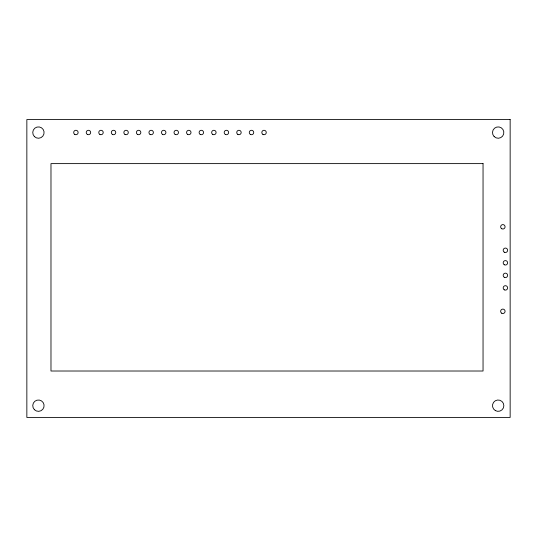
<?xml version="1.0" encoding="UTF-8"?>
<svg xmlns="http://www.w3.org/2000/svg" width="537" height="537" viewBox="0 0 537 537"><rect width="100%" height="100%" fill="white"/><g stroke="black" fill="none" stroke-linecap="round" stroke-linejoin="round"><path stroke-width="0.81" d="M510.15 119.556L26.85 119.556L26.85 417.444L510.15 417.444L510.15 119.556M483.045 163.617L50.981 163.617L50.981 371.013L483.045 371.013L483.045 163.617M225.305 134.418A2.222 2.222 0 0 0 228.641 132.498A2.222 2.222 0 0 0 225.305 130.572A2.222 2.222 0 0 0 225.305 134.418M494.154 136.586A5.679 5.679 0 0 0 503.659 134.042A5.679 5.679 0 0 0 496.705 127.088A5.679 5.679 0 0 0 494.154 136.586M504.29 264.748A2.222 2.222 0 0 0 507.626 262.821A2.222 2.222 0 0 0 504.29 260.901A2.222 2.222 0 0 0 504.29 264.748M504.29 252.202A2.222 2.222 0 0 0 507.626 250.282A2.222 2.222 0 0 0 504.29 248.356A2.222 2.222 0 0 0 504.29 252.202M237.851 134.418A2.222 2.222 0 0 0 241.18 132.498A2.222 2.222 0 0 0 237.851 130.572A2.222 2.222 0 0 0 237.851 134.418M504.29 289.832A2.222 2.222 0 0 0 507.626 287.906A2.222 2.222 0 0 0 504.29 285.986A2.222 2.222 0 0 0 504.29 289.832M504.29 277.287A2.222 2.222 0 0 0 507.626 275.367A2.222 2.222 0 0 0 504.29 273.44A2.222 2.222 0 0 0 504.29 277.287M501.753 313.232A2.222 2.222 0 0 0 505.082 311.306A2.222 2.222 0 0 0 501.753 309.386A2.222 2.222 0 0 0 501.753 313.232M495.336 410.59A5.679 5.679 0 0 0 503.854 405.677A5.679 5.679 0 0 0 495.336 400.756A5.679 5.679 0 0 0 495.336 410.59M501.753 228.735A2.222 2.222 0 0 0 505.082 226.809A2.222 2.222 0 0 0 501.753 224.889A2.222 2.222 0 0 0 501.753 228.735M262.935 134.418A2.222 2.222 0 0 0 266.265 132.498A2.222 2.222 0 0 0 262.935 130.572A2.222 2.222 0 0 0 262.935 134.418M250.39 134.418A2.222 2.222 0 0 0 253.726 132.498A2.222 2.222 0 0 0 250.39 130.572A2.222 2.222 0 0 0 250.39 134.418M212.766 134.418A2.222 2.222 0 0 0 216.096 132.498A2.222 2.222 0 0 0 212.766 130.572A2.222 2.222 0 0 0 212.766 134.418M200.22 134.418A2.222 2.222 0 0 0 203.557 132.498A2.222 2.222 0 0 0 200.22 130.572A2.222 2.222 0 0 0 200.22 134.418M187.682 134.418A2.222 2.222 0 0 0 191.011 132.498A2.222 2.222 0 0 0 187.682 130.572A2.222 2.222 0 0 0 187.682 134.418M175.136 134.418A2.222 2.222 0 0 0 178.472 132.498A2.222 2.222 0 0 0 175.136 130.572A2.222 2.222 0 0 0 175.136 134.418M162.597 134.418A2.222 2.222 0 0 0 165.926 132.498A2.222 2.222 0 0 0 162.597 130.572A2.222 2.222 0 0 0 162.597 134.418M150.051 134.418A2.222 2.222 0 0 0 153.387 132.498A2.222 2.222 0 0 0 150.051 130.572A2.222 2.222 0 0 0 150.051 134.418M137.512 134.418A2.222 2.222 0 0 0 140.842 132.498A2.222 2.222 0 0 0 137.512 130.572A2.222 2.222 0 0 0 137.512 134.418M124.967 134.418A2.222 2.222 0 0 0 128.303 132.498A2.222 2.222 0 0 0 124.967 130.572A2.222 2.222 0 0 0 124.967 134.418M112.428 134.418A2.222 2.222 0 0 0 115.757 132.498A2.222 2.222 0 0 0 112.428 130.572A2.222 2.222 0 0 0 112.428 134.418M99.882 134.418A2.222 2.222 0 0 0 103.218 132.498A2.222 2.222 0 0 0 99.882 130.572A2.222 2.222 0 0 0 99.882 134.418M87.343 134.418A2.222 2.222 0 0 0 90.672 132.498A2.222 2.222 0 0 0 87.343 130.572A2.222 2.222 0 0 0 87.343 134.418M74.797 134.418A2.222 2.222 0 0 0 78.134 132.498A2.222 2.222 0 0 0 74.797 130.572A2.222 2.222 0 0 0 74.797 134.418M34.408 136.586A5.679 5.679 0 0 0 43.906 134.042A5.679 5.679 0 0 0 36.952 127.088A5.679 5.679 0 0 0 34.408 136.586M34.408 409.691A5.679 5.679 0 0 0 43.906 407.147A5.679 5.679 0 0 0 36.952 400.193A5.679 5.679 0 0 0 34.408 409.691"/></g></svg>
